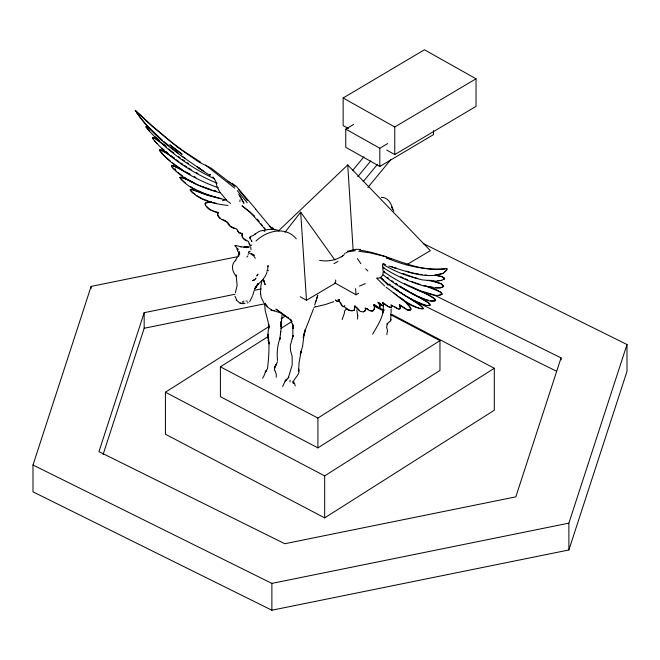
<?xml version="1.0" encoding="UTF-8"?>
<svg xmlns="http://www.w3.org/2000/svg" width="660" height="660" viewBox="0 0 660 660"><rect width="100%" height="100%" fill="white"/><g stroke="black" fill="none" stroke-linecap="round" stroke-linejoin="round"><path stroke-width="0.99" d="M391.108 312.807L391.149 308.798M238.689 253.432L238.648 256.369L238.912 253.762L238.128 255.585M260.477 292.479L261.137 297.28L263.851 302.734M276.202 377.248L276.309 374.311L274.997 370.532M357.703 314.968L357.687 315.695L356.796 309.895M335.684 279.955L335.618 283.008L306.488 300.284L300.234 296.769M277.53 360.508C276.672 352.77 277.472 345.188 280.112 337.887L279.757 339.595L281.111 328.531L280.813 321.593M383.584 305.464L382.569 313.03L383.716 309.309M292.875 326.057L292.916 325.149L292.966 328.531L292.933 327.228M289.996 381.876L290.07 380.259M274.354 370.21L275.022 366.655L277.555 361.705M239.885 201.531L240.059 199.856M384.285 272.885L384.475 271.161M280.467 334.422L280.541 333.836M280.714 332.285L280.789 331.708M282.142 314.201L280.904 326.75L280.83 322.451M357.572 319.11L357.695 315.463M386.81 334.653L387.511 330.445L386.595 327.269L387.544 323.21L386.974 324.06L390.58 320.793L391.009 314.622M359.609 250.206C389.334 253.803 415.717 273.43 446.96 268.653L446.68 270.196L443.074 273.43C424.933 279.576 406.139 271.062 388.814 266.054M335.371 300.193L337.425 301.645L338.44 301.282L338.151 299.665L338.671 301.092L339.446 299.772L338.671 301.092L337.656 301.455L335.602 300.003M267.605 269.602L268.117 265.543L267.811 266.698M274.428 368.305L274.667 367.141M390.91 319.209L390.58 320.793L390.852 319.688M261.962 280.492L260.857 286.036L260.452 294.492L260.428 293.155M293.18 382.255L293.131 381.538L293.395 383.353L293.147 382.33C294.426 377.289 300.902 374.624 298.526 368.511L298.584 371.077L299.038 362.868L301.199 351.227L300.234 354.296L302.602 346.368L303.913 335.478L305.399 329.348L303.856 334.323L303.221 337.648L305.902 328.474L313.533 308.731M365.096 310.835L365.533 309.218L365.046 307.931L369.542 310.662L372.174 311.14L373.213 310.687M365.764 309.037L365.326 310.646L363.412 311.916L360.401 311.479L354.667 306.166L354.189 310.34C350.369 312.015 346.294 309.309 344.058 306.24L344.792 305.629M282.637 386.479L285.161 381.018L288.882 377.239L288.337 377.767L292.215 364.782L292.116 356.326L290.515 350.559L290.326 345.444L292.57 337.54M292.273 338.629L293.123 335.577L292.817 336.666L292.908 327.343L292.603 324.126L292.784 325.207L290.351 319.126L291.209 319.951M248.193 254.455L248.383 253.803M316.528 299.459L317.765 295.334L314.663 305.11M213.345 210.969L218.171 212.495L217.379 214.36C218.452 219.293 224.004 220.11 227.65 222.321L229.853 225.671M218.171 212.495L217.684 214.071L218.105 215.704M242.566 233.459L242.08 234.976L242.55 236.874M383.732 309.21C382.255 318.656 377.322 326.131 372.603 334.191M423.167 243.507L627 344.512L627 371.341L568.879 549.97L271.879 610.219L33 491.848L33 465.019L91.121 286.399L237.6 256.682M234.968 294.261L144.169 312.683L98.95 451.646L284.79 543.724L515.831 496.856L561.049 357.893L433.166 294.533M103.092 454.501L144.169 328.267L144.169 312.683M568.879 549.97L568.879 523.141L627 344.512M253.968 291.291L252.714 295.433M235.389 292.735L237.138 285.508L236.132 275.014L236.453 276.391C232.204 271.936 230.546 264.982 235.661 260.246L235.414 260.7L237.171 257.309M342.127 319.531L344.38 313.294L344.479 311.215L346.261 309.045M344.058 306.24L343.81 306.859L342.796 306.652L341.88 305.695L338.836 300.275M267.036 271.598C265.567 278.784 258.951 282.348 255.181 288.049L257.747 284.443L254.595 289.162L258.043 283.635L255.659 287.356M392.065 305.852L391.462 307.279L388.839 306.776M274.634 367.9L276.169 364.642L274.956 366.647M373.808 309.977L374.55 307.222L373.675 304.986L374.418 304.334L374.435 308.872L372.983 310.876M344.536 254.207L344.998 253.225M315.224 302.47L316.082 300.655M234.869 245.545L235.554 245.883M250.858 245.57L251.188 244.959L250.552 245.982M255.659 278.611L255.964 278.116L255.082 279.617L252.392 280.657L254.644 279.749M262.49 378.262C264.949 375.391 264.66 371.432 267.481 368.775C268.801 357.274 269.759 345.724 268.034 334.15L268.265 339.306L267.886 335.272L268.801 324.299L268.991 328.3L268.199 322.253L265.13 310.159L264.635 303.963M252.4 296.216L249.62 301.711M248.704 251.889L249.117 251.287L250.222 251.617M190.418 189.404L191.309 191.408L195.269 194.609M284.914 232.353L300.663 212.14L334.892 260.007M254.727 234.49C257.466 232.435 261.294 229.226 264.957 231.033L263.62 230.447M246.906 257.078L247.846 255.907M352.828 170.255L363.916 156.808M357.753 176.715L370.796 160.892M363.132 181.714L377.503 164.282M367.851 187.481L390.745 159.72M200.714 162.228L183.505 151.057L171.377 141.974L152.311 125.961L135.226 110.368L152.031 126.217L177.16 146.999L198.866 162.03L211.398 168.325L234.968 186.524M214.525 178.794C188.636 166.642 164.843 149.003 146.075 127.405L146.248 126.563L148.302 127.289M443.751 279.56L444.37 278.957L444.114 278.207L441.919 276.771L435.022 275.236M278.471 230.901L347.721 164.934L430.378 250.651L406.461 264.833M446.96 268.653L446.614 270.262L444.238 272.176M379.954 306.991L379.863 305.291L377.842 302.387L382.272 305.737L383.237 305.795L383.625 304.639L382.47 302.989L383.179 302.346M444.114 278.207L442.142 276.573L436.194 275.162M400.249 308.566L399.514 304.623L407.525 309.862L410.38 309.928M341.608 256.963L343.827 255.04C336.88 260.147 328.078 261.896 319.646 260.378M256.006 241.015C266.558 230.777 285.755 225.703 296.29 238.87M251.476 240.743L251.773 241.321M390.563 313.756L494.299 368.255L494.299 410.248L324.671 517.877L165.421 434.214L165.421 392.221L268.942 326.543M281.119 318.813L285.466 316.049M390.753 314.779L439.964 340.634L439.964 370.458L317.922 447.892L220.407 396.66L220.407 366.836L268.018 336.633M280.995 328.391L292.248 321.255M313.888 307.527L315.62 306.43M317.922 447.892L317.922 418.06L439.964 340.634M324.671 517.877L324.671 475.885L494.299 368.255M255.304 233.755L253.11 235.702L250.816 236.297M348.48 128.576L343.142 125.573L343.142 97.985L424.438 49.781L476.041 78.787L476.041 106.367L394.754 154.58L386.743 150.084M433.471 130.597L433.471 134.64L379.822 166.46L345.757 147.32L345.757 129.112L353.669 124.418M394.754 154.58L394.754 126.992L476.041 78.787M379.822 166.46L379.822 148.252L387.733 143.558M334.587 282.744L355.979 294.764L358.636 293.188M363.643 311.726L364.724 311.132M333.927 263.637L337.986 261.484M345.898 252.912L347.952 251.864L355.377 250.618M443.091 286.786L440.797 287.818L435.336 287.471M365.343 283.61L359.469 286.118M333.737 301.645L325.223 304.59L315.389 306.867M243.837 301.051L242.624 301.702L242.872 302.899L245.041 303.385M222.461 200.722L225.811 199.683M443.272 273.215L435.055 275.187M439.024 295.391L442.233 294.096L441.523 292.644L435.955 289.542L429.313 286.976M379.888 307.461L378.081 307.453L375.119 304.986M263.761 230.505C268.785 229.003 274.263 228.723 279.18 230.744M347.267 251.245L356.218 249.29L360.575 249.455M247.186 302.94L248.234 302.717M211.315 201.91L205.549 203.032M254.141 290.375L261.203 288.94M144.169 328.267L265.238 303.699M33 465.019L271.879 583.39L568.879 523.141M208.007 202.422L205.771 202.826L204.955 203.701C206.44 209.311 212.899 211.282 217.866 212.784M244.456 247.096L246.84 246.79M444.956 268.76C424.875 270.476 404.704 265.625 386.29 257.846L391.545 259.182M246.04 247.252L249.604 246.881M351.846 310.695L354.42 310.15L355.03 305.596M427.012 305.547L430.155 305.135L430.188 304.507L428.67 302.8L419.224 297.165M248.556 247.104L244.48 247.335L247.038 247.261M437.531 280.582L441.845 280.442M180.106 177.309L184.404 178.53L198.932 185.361L209.822 189.56M248.416 252.425L252.92 255.28M246.015 301.034L247.36 301.166M266.887 270.468L268.562 270.674M396.379 268.051L394.672 268.075L391.182 266.417M398.755 308.987L399.58 308.979M358.76 251.27L369.237 252.689L386.067 256.724M240.999 246.807L246.881 247.236M427.259 280.318L431.648 280.459M146.042 126.769L148.088 127.495L150.422 129.368M226.347 199.963C210.16 196.606 190.525 191.128 179.833 177.565L181.285 177.119L187.242 179.479M420.098 308.698L423.241 308.69L423.34 308.137L419.067 304.161L411.147 299.096M227.956 205.425C214.566 203.973 198.899 200.698 190.014 189.841L191.268 189.222L194.287 189.964L202.834 193.091M372.405 310.942L369.765 310.472M428.934 286.745L432.646 287.141M377.207 277.926L378.955 278.132L381.142 277.101L382.849 274.923L383.212 271.474L382.429 265.757L383.072 263.381L385.663 264.635M381.307 197.373C387.849 197.109 391.627 203.825 392.675 209.468L391.842 207.009L393.822 211.175M243.812 303.699L240.108 303.204L236.495 300.259M425.065 274.939L427.012 275.203M243.87 247.236L246.749 247.632M411.609 272.844L418.721 273.983M236.09 245.479L241.065 246.955M420.436 274.263L422.152 274.543M432.275 294.294L419.834 290.631L407.096 284.864M241.601 303.468L240.108 303.204L242.732 303.674M216.414 197.398L206.918 194.981L191.078 189.379M270.889 310.233L273.116 310.72M426.145 286.118L428.002 286.539M240.504 233.054L238.161 231.775L237.377 230.026M271.788 310.216L274.486 310.885M220.052 192.827C202.447 187.77 183.843 180.733 171.501 166.592L171.658 165.528L172.821 165.577L187.63 172.945M212.503 202.373L216.183 203.296M210.738 189.89L216.01 191.268M349.841 310.225L348.356 309.837L346.244 308.022M274.007 310.703L281.358 313.228L283.585 314.96M246.873 240.422L245.347 240.017L243.136 237.979M430.551 300.754L434.8 300.861L435.633 300.498L435.608 299.764L433.818 297.891L423.109 292.058M217.363 197.587L220.861 198.511M433.356 281.003L441.326 283.693L443.784 286.168C438.116 290.351 430.279 286.58 423.959 286.011C409.86 281.82 396 276.161 383.765 267.902M429.487 280.294L441.103 283.882L443.569 286.358M218.435 187.844C196.746 179.875 174.71 168.622 159.514 150.752L159.835 149.82L161.221 150.15L172.219 156.791M415 277.629L417.788 278.429M425.469 305.052L422.037 303.897M210.721 195.649L215.952 197.167M213.452 190.435L216.084 191.218M424.858 299.062L418.943 296.827M207.215 194.774L211.959 196.226M208.345 201.077L211.67 202.108M224.969 220.514L222.156 219.45M425.758 299.335L428.637 300.3M406.725 274.931L413.135 277.093M406.246 271.012L410.71 272.539M205.532 187.72L209.938 189.255M415.214 282.818L420.024 284.485M418.77 302.709L421.179 303.567M205.507 193.834L209.855 195.393M424.05 285.409L439.783 291.679L442.01 294.277C436.4 297.28 429.677 293.733 423.943 292.57C409.745 287.149 395.802 280.508 383.542 271.433M217.165 183.257C193 173.167 169.521 158.606 152.485 138.476L152.419 137.742L154.432 138.237L165.668 145.967M418.638 308.096L415.396 306.718M207.537 200.772L202.752 198.833M234.952 228.475L230.431 226.215M204.583 193.76L206.332 194.436M411.427 281.366L414.257 282.48M402.922 273.397L405.776 274.543M202.1 186.301L204.674 187.366M204.633 193.52L196.325 189.874M412.318 305.324L414.587 306.339M400.736 276.688L403.334 277.885M405.067 278.677L407.665 279.873M212.553 210.68L209.863 209.443L206.547 206.374M251.377 253.506L254.628 255.362M412.294 287.232C419.867 291.538 428.967 294.022 435.394 299.945L435.418 300.679C429.437 302.569 423.365 298.609 417.813 296.769C405.661 290.631 393.789 283.643 383.278 274.956M414.818 294.83L418.143 296.464M417.97 302.42L410.71 298.666M413.853 300.539L556.446 371.192M272.233 310.283L267.919 307.469M179.858 168.481L171.872 165.355L171.715 166.411L173.926 168.976M228.055 181.434L230.398 182.671M189.989 180.551L194.123 182.729M193.677 188.488L195.442 189.412M374.179 305.151L384.194 310.406M374.344 306.158L383.46 310.951M220.407 366.836L317.922 418.06M165.421 392.221L324.671 475.885M203.94 171.27L196.457 166.411M188.438 173.374L190.047 174.232M404.44 283.445L406.205 284.394M194.18 176.583L195.904 177.515M196.754 195.583L201.226 198.074M397.196 308.385L394.383 306.578M410.817 292.685L413.985 294.426M196.3 172.598L197.959 173.522M209.698 175.238L200.359 169.356L198.396 167.285M343.142 97.985L394.754 126.992M345.757 129.112L379.822 148.252M373.675 304.986L377.85 307.651L379.665 307.659L380.086 305.093L378.98 302.544M187.564 179.165L189.181 180.089M411.56 304.986L405.694 301.447M159.357 140.926L154.638 138.039L152.633 137.552L152.699 138.286M187.201 172.648L189.841 174.199M383.212 264.421C395.233 271.895 408.779 276.705 422.499 279.931C429.619 280.294 438.331 283.008 444.592 278.759L444.329 278.009M402.979 288.106L404.539 289.039M406.098 289.971L408.441 291.373M407.451 296.711L409.076 297.693M188.578 168.011L191.202 169.62M168.366 153.904L161.444 149.969L159.621 149.787L163.919 155.628M179.867 168.094L182.209 169.595M173.052 157.319L174.743 158.408M399.663 286.226L425.098 300.82L428.48 302.948L429.965 305.291C424.405 306.57 419.092 302.841 414.092 300.919C402.212 294.187 390.53 286.745 380.292 277.745M284.204 315.422L288.75 318.318L275.888 309.07L286.159 316.61M400.331 292.165L402.683 293.692M404.25 294.715L405.817 295.729M202.133 170.247C177.54 153.508 151.305 135.993 135.292 110.302M387.717 306.355L384.508 303.74M181.97 156.181L185.303 158.359M180.625 162.855L182.952 164.389M184.503 165.412L186.838 166.939M190.369 186.425L192.794 188.026M395.695 283.33L397.32 284.411M399.762 286.019L401.387 287.1M187.077 162.607L188.636 163.647M224.755 220.721L227.436 222.527C228.673 226.198 232.683 228.583 236.428 228.797L239.035 232.963L242.063 233.401C240.974 237.509 244.596 240.718 248.333 241.312L249.736 245.157M182.275 175.634L177.548 172.219M176.08 165.495L179.107 167.574M185.402 183.092L181.137 179.281L180.023 177.408M400.084 292.298L418.778 304.384L421.864 306.628L423.052 308.839C408.598 307.502 397.444 295.276 386.125 287.248M404.844 300.902L398.929 296.744M399.201 304.912L407.294 310.068L410.157 310.134L410.99 309.449L410.899 308.014L407.154 303.608M178.522 156.667L180.073 157.765M182.407 159.415L184.742 161.056M184.478 177.194L185.955 178.233M287.447 317.443L291.134 320.521M175.931 159.514L179.058 161.741M396.33 289.303L398.731 291.019M389.227 284.105L390.745 285.194M232.064 183.249L236.338 186.343L255.849 209.203M230.53 203.404L227.436 201.151L219.871 192.126L217.206 187.135L215.672 181.038L212.982 176.971M391.776 280.69L393.294 281.795M395.571 283.462L397.089 284.567M387.272 277.382L388.765 278.479M396.074 294.624L397.501 295.688M382.47 302.989L389.705 307.445L391.231 307.477L391.842 306.05L390.885 304.862L398.533 309.185L400.48 308.368L399.514 304.623M391.85 286.027L393.236 287.067M205.598 165.041L234.795 188.215M170.717 155.562L174.446 158.383M170.074 144.919L182.135 154.333L169.909 144.878M394.606 288.073L399.333 291.786M170.437 161.048L164.604 156.197M170.519 146.924L178.175 153.07M168.646 148.929L173.844 153.112M163.754 141.463L169.001 145.703M172.598 162.773L175.321 164.975M393.904 292.916L395.365 294.096M267.259 306.677L264.668 303.88M161.989 148.154L163.977 149.828M237.105 249.645L237.864 250.288M166.081 151.602L167.624 152.922M381.249 278.083L383.311 279.856M162.376 140.275L147.609 126.159L140.794 118.156M384.706 286.019L376.637 278.223M159.695 140.943L155.306 136.868M163.284 144.119L166.345 146.867M252.673 254.446L255.321 258.308M236.66 299.953L234.927 296.2M254.694 216.183L241.997 205.755L250.264 212.223L265.221 229.35L264.025 227.758M220.448 218.394L218.542 216.29M271.92 227.23L274.791 230.01M247.31 200.467L238.433 189.445M366.96 308.286L368.239 309.548M365.714 268.81L367.843 271.004M381.43 278.157L388.063 285.244M360.896 263.752L357.39 258.588M402.584 299.079L409.712 306.76L410.767 309.655M359.452 310.646L356.359 306.941M379.896 303.113L382.503 305.539L383.468 305.596L383.402 303.047M250.123 236.56L250.775 237.286M237.154 249.076L235.43 245.677M237.286 190.624L247.252 202.793M154.432 140.572L156.998 143.641M147.337 128.659L149.226 130.911M257.301 219.12L259.215 221.43M255.824 209.426L272.176 229.053M269.486 225.918L272.027 229.078M136.447 112.579L140.275 117.439M237.402 248.226L238.326 249.439M261.046 223.781L262.243 225.374M293.147 381.356L294.566 383.369L295.226 385.877M267.63 306.916L265.37 303.666M238.73 252.797L237.435 250.726M342.103 305.514L340.312 302.626M250.833 239.646L251.938 241.296M238.656 194.098L243.977 203.313L239.951 195.88M235.092 245.842L235.381 246.37M175.024 168.622L175.923 170.816M249.274 243.268L249.95 244.959M263.439 279.46L265.105 284.674L263.917 280.797M383.559 266.879L384.062 268.587M263.53 279.79L264.124 281.878M205.169 203.494L205.606 205.103M239.25 251.534L239.737 253.432M250.693 247.03L251.031 249.785M300.663 212.14L306.488 300.284M347.721 164.934L353.183 250.808M355.591 288.635L355.979 294.764M146.248 126.563L146.281 127.198M561.049 357.893L561.049 359.84M271.879 583.39L271.879 610.219M91.121 286.399L91.121 288.387M249.826 237.559L250.28 238.813L249.826 237.559M238.912 253.762L238.598 254.595L238.92 253.745M257.895 274.263L256.921 275.83L257.895 274.263M285.689 380.391L285.161 381.018L286.852 379.17L285.689 380.391M265.543 371.572L265.229 371.902L266.434 370.73L265.543 371.572M210.515 174.413L209.723 175.172L210.515 174.413M269.28 343.753L268.224 340.461L269.28 343.753"/></g></svg>
